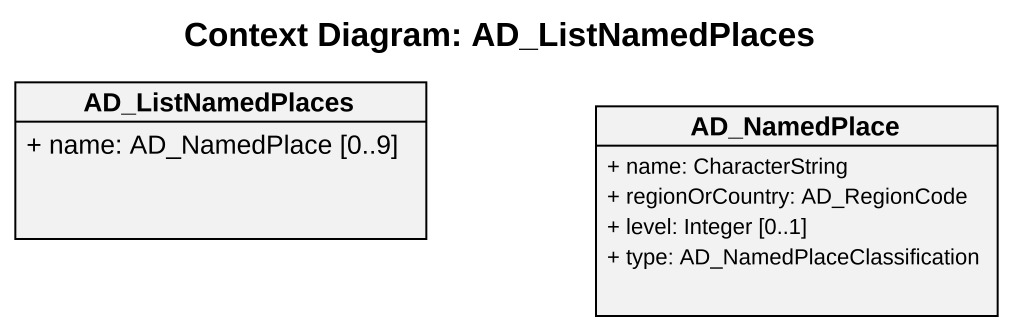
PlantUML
@startuml
title Context Diagram: AD_ListNamedPlaces
hide circle
hide empty members
skinparam classAttributeIconSize 0
class AD_ListNamedPlaces {
  + name: AD_NamedPlace [0..9]
}
class AD_NamedPlace {
  + name: CharacterString
  + regionOrCountry: AD_RegionCode
  + level: Integer [0..1]
  + type: AD_NamedPlaceClassification
}
@enduml
